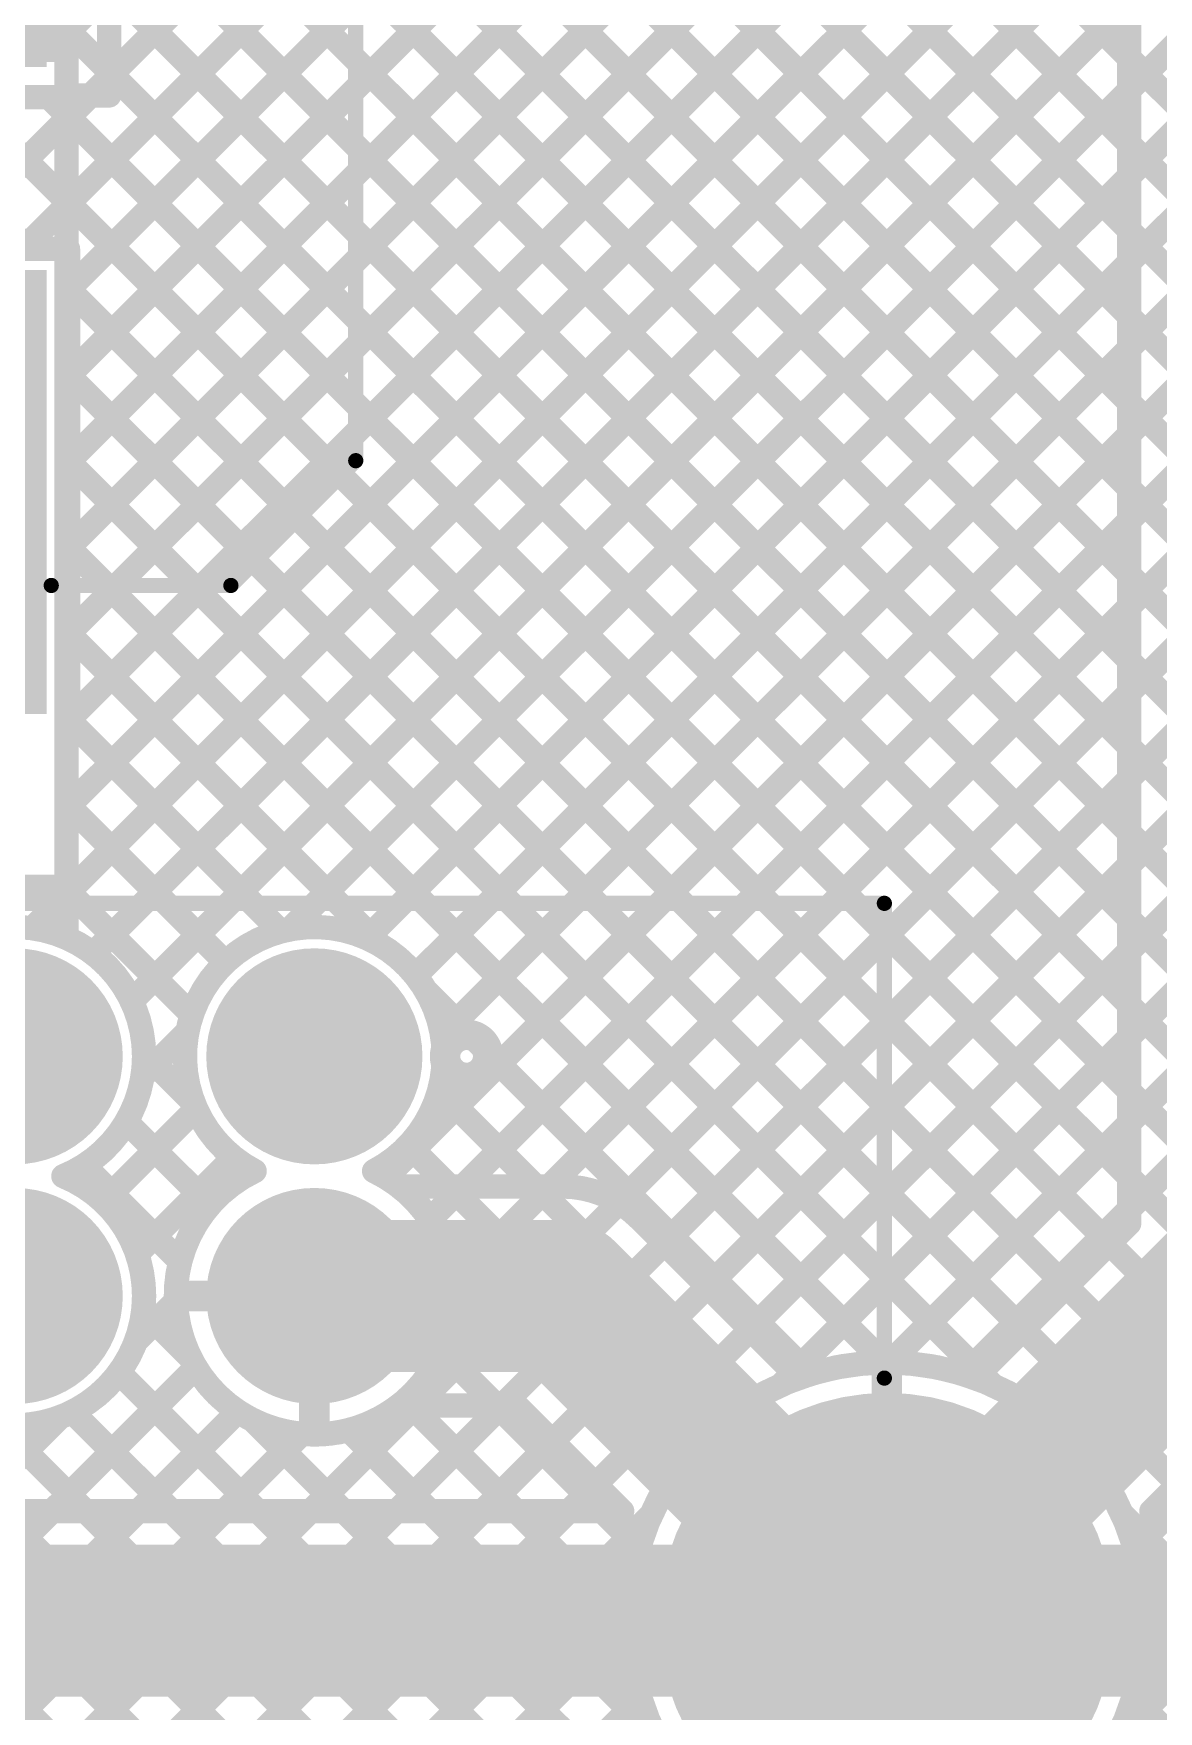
# Model space of a CAD drawing. Header units: millimetres. Extents: x 2.49 to 5.65, y 1.36 to 4.13.
# Drawn here: x 4.839 to 5.209, y 1.753 to 2.304 of the extents above; entities that cross this region are included whole.
import ezdxf

# ---------------------------------------------------------------- set-up
doc = ezdxf.new("R2010")
doc.units = ezdxf.units.MM
doc.header["$MEASUREMENT"] = 0
for name, color, linetype in [('BottomLayer', 5, 'Continuous'), ('BottomSolder', 6, 'Continuous'), ('MultiLayer', 9, 'Continuous'), ('PadHoleLayer', 156, 'Continuous'), ('TopLayer', 1, 'Continuous'), ('TopOverlay', 2, 'Continuous'), ('TopPaste', 8, 'Continuous'), ('TopSolder', 216, 'Continuous')]:
    doc.layers.add(name, color=color, linetype=linetype)

# ---------------------------------------------------------------- blocks, each defined once
blk = doc.blocks.new('U241_041N_1BR85_1_3')
at = {"layer": 'BottomLayer'}
for points, const_width in [([(-0.06496, 0.09272, 1), (-0.03346, 0.09272, 1)], 0.0315), ([(0.03346, 0.09272, 1), (0.06496, 0.09272, 1)], 0.0315), ([(-0.06496, 0.01398, 1), (-0.03346, 0.01398, 1)], 0.0315), ([(0.03346, 0.01398, 1), (0.06496, 0.01398, 1)], 0.0315), ([(0.20177, -0.09272, 1), (0.27264, -0.09272, 1)], 0.07087)]:
    blk.add_lwpolyline(points, format="xyb", close=True, dxfattribs=dict(at, const_width=const_width))
at = {"layer": 'BottomSolder'}
for points, const_width in [([(-0.06696, 0.09272, 1), (-0.03146, 0.09272, 1)], 0.0355), ([(0.03146, 0.09272, 1), (0.06696, 0.09272, 1)], 0.0355), ([(-0.06696, 0.01398, 1), (-0.03146, 0.01398, 1)], 0.0355), ([(0.03146, 0.01398, 1), (0.06696, 0.01398, 1)], 0.0355), ([(0.19977, -0.09272, 1), (0.27464, -0.09272, 1)], 0.07487)]:
    blk.add_lwpolyline(points, format="xyb", close=True, dxfattribs=dict(at, const_width=const_width))
at = {"layer": 'MultiLayer'}
for points, const_width in [([(-0.06496, 0.09272, 1), (-0.03346, 0.09272, 1)], 0.0315), ([(0.03346, 0.09272, 1), (0.06496, 0.09272, 1)], 0.0315), ([(-0.06496, 0.01398, 1), (-0.03346, 0.01398, 1)], 0.0315), ([(0.03346, 0.01398, 1), (0.06496, 0.01398, 1)], 0.0315), ([(0.20177, -0.09272, 1), (0.27264, -0.09272, 1)], 0.07087)]:
    blk.add_lwpolyline(points, format="xyb", close=True, dxfattribs=dict(at, const_width=const_width))
at = {"layer": 'PadHoleLayer'}
for points, const_width in [([(-0.05827, 0.09272, 1), (-0.04016, 0.09272, 1)], 0.01811), ([(0.04016, 0.09272, 1), (0.05827, 0.09272, 1)], 0.01811), ([(-0.05827, 0.01398, 1), (-0.04016, 0.01398, 1)], 0.01811), ([(0.04016, 0.01398, 1), (0.05827, 0.01398, 1)], 0.01811), ([(0.21457, -0.09272, 1), (0.25984, -0.09272, 1)], 0.04528)]:
    blk.add_lwpolyline(points, format="xyb", close=True, dxfattribs=dict(at, const_width=const_width))
at = {"layer": 'TopLayer'}
for points, const_width in [([(-0.06496, 0.09272, 1), (-0.03346, 0.09272, 1)], 0.0315), ([(0.03346, 0.09272, 1), (0.06496, 0.09272, 1)], 0.0315), ([(-0.06496, 0.01398, 1), (-0.03346, 0.01398, 1)], 0.0315), ([(0.03346, 0.01398, 1), (0.06496, 0.01398, 1)], 0.0315), ([(0.20177, -0.09272, 1), (0.27264, -0.09272, 1)], 0.07087)]:
    blk.add_lwpolyline(points, format="xyb", close=True, dxfattribs=dict(at, const_width=const_width))
at = {"layer": 'TopOverlay', "const_width": 0.005}
for points in [[(-0.238, 0.143), (0.23641, 0.143)], [(0.23641, -0.013), (0.23641, 0.143)]]:
    blk.add_lwpolyline(points, dxfattribs=at)
at = {"layer": 'TopOverlay'}
for points, const_width in [([(0.23516, 0.143, 1), (0.23766, 0.143, 1)], 0.0025), ([(0.23516, 0.143, 1), (0.23766, 0.143, 1)], 0.0025), ([(0.10628, 0.09272, 1), (0.09214, 0.09272, 1)], 0.01), ([(0.08964, 0.09272, 1), (0.09464, 0.09272, 1)], 0.005), ([(0.10378, 0.09272, 1), (0.10878, 0.09272, 1)], 0.005), ([(0.23516, -0.013, 1), (0.23766, -0.013, 1)], 0.0025)]:
    blk.add_lwpolyline(points, format="xyb", close=True, dxfattribs=dict(at, const_width=const_width))
at = {"layer": 'TopSolder'}
for points, const_width in [([(-0.06696, 0.09272, 1), (-0.03146, 0.09272, 1)], 0.0355), ([(0.03146, 0.09272, 1), (0.06696, 0.09272, 1)], 0.0355), ([(-0.06696, 0.01398, 1), (-0.03146, 0.01398, 1)], 0.0355), ([(0.03146, 0.01398, 1), (0.06696, 0.01398, 1)], 0.0355), ([(0.19977, -0.09272, 1), (0.27464, -0.09272, 1)], 0.07487)]:
    blk.add_lwpolyline(points, format="xyb", close=True, dxfattribs=dict(at, const_width=const_width))
blk = doc.blocks.new('UWX1H100MCL1GB_108')
at = {"layer": 'TopLayer'}
for points in [[(-0.1752, -0.0315), (-0.0374, -0.0315), (-0.1752, 0.0315), (-0.0374, 0.0315)], [(0.0374, -0.0315), (0.1752, -0.0315), (0.0374, 0.0315), (0.1752, 0.0315)]]:
    blk.add_solid(points, dxfattribs=at)
at = {"layer": 'TopOverlay', "const_width": 0.005}
for points in [[(-0.096, 0.137), (-0.137, 0.096)], [(-0.096, 0.137), (0.14, 0.137)], [(0.14, 0.137), (0.14, 0.037)], [(-0.137, 0.096), (-0.137, 0.037)], [(-0.159, 0.063), (-0.159, 0.04)], [(-0.169, 0.051), (-0.148, 0.051)], [(-0.137, -0.037), (-0.137, -0.096)], [(0.14, -0.037), (0.14, -0.137)], [(-0.137, -0.096), (-0.096, -0.137)], [(-0.096, -0.137), (0.14, -0.137)]]:
    blk.add_lwpolyline(points, dxfattribs=at)
at = {"layer": 'TopOverlay', "const_width": 0.0025}
for points in [[(-0.09725, 0.137, 1), (-0.09475, 0.137, 1)], [(-0.09725, 0.137, 1), (-0.09475, 0.137, 1)], [(0.13875, 0.137, 1), (0.14125, 0.137, 1)], [(0.13875, 0.137, 1), (0.14125, 0.137, 1)], [(-0.13825, 0.096, 1), (-0.13575, 0.096, 1)], [(-0.13825, 0.096, 1), (-0.13575, 0.096, 1)], [(-0.16025, 0.063, 1), (-0.15775, 0.063, 1)], [(-0.17025, 0.051, 1), (-0.16775, 0.051, 1)], [(-0.14925, 0.051, 1), (-0.14675, 0.051, 1)], [(-0.16025, 0.04, 1), (-0.15775, 0.04, 1)], [(-0.13825, 0.037, 1), (-0.13575, 0.037, 1)], [(0.13875, 0.037, 1), (0.14125, 0.037, 1)], [(-0.13825, -0.037, 1), (-0.13575, -0.037, 1)], [(0.13875, -0.037, 1), (0.14125, -0.037, 1)], [(-0.13825, -0.096, 1), (-0.13575, -0.096, 1)], [(-0.13825, -0.096, 1), (-0.13575, -0.096, 1)], [(-0.09725, -0.137, 1), (-0.09475, -0.137, 1)], [(-0.09725, -0.137, 1), (-0.09475, -0.137, 1)], [(0.13875, -0.137, 1), (0.14125, -0.137, 1)], [(0.13875, -0.137, 1), (0.14125, -0.137, 1)]]:
    blk.add_lwpolyline(points, format="xyb", close=True, dxfattribs=at)
at = {"layer": 'TopPaste'}
for points in [[(-0.1752, -0.0315), (-0.0374, -0.0315), (-0.1752, 0.0315), (-0.0374, 0.0315)], [(0.0374, -0.0315), (0.1752, -0.0315), (0.0374, 0.0315), (0.1752, 0.0315)]]:
    blk.add_solid(points, dxfattribs=at)
at = {"layer": 'TopSolder'}
for points in [[(-0.1792, -0.0355), (-0.0334, -0.0355), (-0.1792, 0.0355), (-0.0334, 0.0355)], [(0.0334, -0.0355), (0.1792, -0.0355), (0.0334, 0.0355), (0.1792, 0.0355)]]:
    blk.add_solid(points, dxfattribs=at)

msp = doc.modelspace()

# ---------------------------------------------------------------- linework, layer by layer
at = {"layer": 'BottomLayer'}
for points, const_width in [([(4.84999, 2.00723), (4.84999, 2.97079)], 0.008), ([(4.87142, 1.98642), (5.577, 2.692)], 0.008), ([(4.92327, 2.00999), (5.577, 2.66372)], 0.008), ([(4.84999, 2.64534), (5.577, 1.91833)], 0.008), ([(4.94868, 2.00711), (5.577, 2.63543)], 0.008), ([(4.84999, 2.30441), (5.16795, 2.62237)], 0.008), ([(4.84999, 2.27612), (5.19624, 2.62237)], 0.008), ([(4.84999, 2.61706), (5.577, 1.89005)], 0.008), ([(4.96463, 1.99478), (5.577, 2.60715)], 0.008), ([(4.84999, 2.58877), (5.577, 1.86176)], 0.008), ([(4.97334, 1.97521), (5.577, 2.57887)], 0.008), ([(4.84999, 2.56049), (5.577, 1.83348)], 0.008), ([(4.84999, 2.24784), (5.15474, 2.55259)], 0.008), ([(4.95492, 1.9285), (5.577, 2.55058)], 0.008), ([(4.84999, 2.5322), (5.577, 1.8052)], 0.008), ([(4.96936, 1.91465), (5.577, 2.5223)], 0.008), ([(4.84999, 2.21955), (5.15029, 2.51985)], 0.008), ([(4.84999, 2.50392), (5.577, 1.77691)], 0.008), ([(4.84999, 2.19127), (5.1551, 2.49638)], 0.008), ([(4.97672, 1.89373), (5.577, 2.49401)], 0.008), ([(4.85877, 2.00206), (5.34718, 2.49047)], 0.008), ([(4.84999, 2.16298), (5.16461, 2.4776)], 0.008), ([(4.84999, 2.47563), (5.577, 1.74863)], 0.008), ([(4.56127, 1.45), (5.577, 2.46573)], 0.008), ([(4.84999, 2.1347), (5.17769, 2.4624)], 0.008), ([(4.84999, 2.02156), (5.28448, 2.45605)], 0.008), ([(4.84999, 2.10642), (5.19417, 2.4506)], 0.008), ([(4.84999, 2.44735), (5.577, 1.72034)], 0.008), ([(4.84999, 2.07813), (5.21451, 2.44265)], 0.008), ([(4.84999, 2.04985), (5.24045, 2.44031)], 0.008), ([(4.58956, 1.45), (5.577, 2.43744)], 0.008), ([(4.84999, 2.41907), (5.577, 1.69206)], 0.008), ([(4.61784, 1.45), (5.577, 2.40916)], 0.008), ([(4.84999, 2.39078), (5.577, 1.66377)], 0.008), ([(4.64612, 1.45), (5.577, 2.38088)], 0.008), ([(4.84999, 2.3625), (5.577, 1.63549)], 0.008), ([(5.0847, 1.86029), (5.577, 2.35259)], 0.008), ([(4.84999, 2.33421), (5.56973, 1.61447)], 0.008), ([(5.1204, 1.86771), (5.577, 2.32431)], 0.008), ([(4.84999, 2.30593), (5.5376, 1.61832)], 0.008), ([(5.1448, 1.86382), (5.577, 2.29602)], 0.008), ([(4.84999, 2.27764), (5.5114, 1.61624)], 0.008), ([(5.1642, 1.85493), (5.577, 2.26774)], 0.008), ([(4.84999, 2.24936), (5.48888, 1.61047)], 0.008), ([(5.17991, 1.84236), (5.577, 2.23945)], 0.008), ([(4.84999, 2.22108), (5.46913, 1.60194)], 0.008), ([(5.19224, 1.82641), (5.577, 2.21117)], 0.008), ([(4.84999, 2.19279), (5.45165, 1.59113)], 0.008), ([(5.20085, 1.80673), (5.577, 2.18289)], 0.008), ([(4.84999, 2.16451), (5.15429, 1.86021)], 0.008), ([(5.20427, 1.78187), (5.577, 2.1546)], 0.008), ([(4.84999, 2.13623), (5.11851, 1.86771)], 0.008), ([(5.19505, 1.74437), (5.577, 2.12632)], 0.008), ([(4.84999, 2.10794), (4.95311, 2.00482)], 0.008), ([(4.541, 2.10581), (5.19681, 1.45)], 0.008), ([(4.541, 2.07752), (5.16852, 1.45)], 0.008), ([(4.84999, 2.07966), (4.92034, 2.00931)], 0.008), ([(4.541, 2.04924), (5.14024, 1.45)], 0.008), ([(4.84999, 2.05137), (4.90221, 1.99915)], 0.008), ([(4.84999, 2.02309), (4.89117, 1.98191)], 0.008), ([(4.96796, 1.98998), (5.09409, 1.86385)], 0.008), ([(4.87497, 1.96169), (4.88971, 1.97643)], 0.008), ([(4.87548, 1.96932), (4.89174, 1.95305)], 0.008), ([(4.97244, 1.9572), (5.07468, 1.85497)], 0.008), ([(4.86208, 1.92052), (4.89258, 1.95102)], 0.008), ([(4.86968, 1.94683), (4.8971, 1.91941)], 0.008), ([(4.96229, 1.93908), (5.05896, 1.84241)], 0.008), ([(4.8558, 1.93242), (4.88736, 1.90087)], 0.008), ([(4.87319, 1.90334), (4.90491, 1.93506)], 0.008), ([(4.97634, 1.89674), (5.04661, 1.82647)], 0.008), ([(4.8728, 1.87467), (4.88595, 1.88782)], 0.008), ([(4.88992, 1.88954), (4.93142, 1.88954)], 0.01), ([(4.93142, 1.88954), (4.97291, 1.88954)], 0.01), ([(4.93142, 1.84804), (4.93142, 1.88954)], 0.01), ([(4.87521, 1.88473), (4.8907, 1.86925)], 0.008), ([(4.97322, 1.87158), (5.03799, 1.8068)], 0.008), ([(4.47642, 1.45), (4.89246, 1.86604)], 0.008), ([(4.86726, 1.8644), (5.28166, 1.45)], 0.008), ([(5.11941, 1.78285), (5.11941, 1.86371)], 0.01), ([(4.96129, 1.85522), (5.03455, 1.78196)], 0.008), ([(4.44813, 1.45), (4.84787, 1.84973)], 0.008), ([(4.5047, 1.45), (4.9063, 1.8516)], 0.008), ([(4.8519, 1.85148), (5.25338, 1.45)], 0.008), ([(4.91112, 1.84882), (5.30994, 1.45)], 0.008), ([(4.53299, 1.45), (4.92722, 1.84424)], 0.008), ([(4.82772, 1.84737), (5.22509, 1.45)], 0.008), ([(4.94275, 1.84548), (5.04367, 1.74456)], 0.008), ([(4.67441, 1.45), (5.04197, 1.81756)], 0.008), ([(5.19678, 1.81773), (5.43622, 1.57828)], 0.008), ([(5.03854, 1.78285), (5.11941, 1.78285)], 0.01), ([(5.11941, 1.70198), (5.11941, 1.78285)], 0.01), ([(5.11941, 1.78285), (5.20028, 1.78285)], 0.01), ([(4.70269, 1.45), (5.03455, 1.78186)], 0.008), ([(5.20427, 1.78195), (5.42274, 1.56347)], 0.008), ([(4.73098, 1.45), (5.03843, 1.75745)], 0.008), ([(5.20041, 1.75752), (5.41127, 1.54666)], 0.008)]:
    msp.add_lwpolyline(points, dxfattribs=dict(at, const_width=const_width))
for points, const_width in [([(4.84799, 2.30593, 1), (4.85199, 2.30593, 1)], 0.004), ([(4.84799, 2.30441, 1), (4.85199, 2.30441, 1)], 0.004), ([(4.84799, 2.27764, 1), (4.85199, 2.27764, 1)], 0.004), ([(4.84799, 2.27612, 1), (4.85199, 2.27612, 1)], 0.004), ([(4.84799, 2.24936, 1), (4.85199, 2.24936, 1)], 0.004), ([(4.84799, 2.24784, 1), (4.85199, 2.24784, 1)], 0.004), ([(4.84799, 2.22108, 1), (4.85199, 2.22108, 1)], 0.004), ([(4.84799, 2.21955, 1), (4.85199, 2.21955, 1)], 0.004), ([(4.84799, 2.19279, 1), (4.85199, 2.19279, 1)], 0.004), ([(4.84799, 2.19127, 1), (4.85199, 2.19127, 1)], 0.004), ([(4.84799, 2.16451, 1), (4.85199, 2.16451, 1)], 0.004), ([(4.84799, 2.16298, 1), (4.85199, 2.16298, 1)], 0.004), ([(4.84799, 2.13623, 1), (4.85199, 2.13623, 1)], 0.004), ([(4.84799, 2.1347, 1), (4.85199, 2.1347, 1)], 0.004), ([(4.84799, 2.10794, 1), (4.85199, 2.10794, 1)], 0.004), ([(4.84799, 2.10642, 1), (4.85199, 2.10642, 1)], 0.004), ([(4.84799, 2.07966, 1), (4.85199, 2.07966, 1)], 0.004), ([(4.84799, 2.07813, 1), (4.85199, 2.07813, 1)], 0.004), ([(4.84799, 2.05137, 1), (4.85199, 2.05137, 1)], 0.004), ([(4.84799, 2.04985, 1), (4.85199, 2.04985, 1)], 0.004), ([(4.84799, 2.02309, 1), (4.85199, 2.02309, 1)], 0.004), ([(4.84799, 2.02156, 1), (4.85199, 2.02156, 1)], 0.004), ([(4.91834, 2.00931, 1), (4.92234, 2.00931, 1)], 0.004), ([(4.92127, 2.00999, 1), (4.92527, 2.00999, 1)], 0.004), ([(4.84799, 2.00723, 1), (4.85199, 2.00723, 1)], 0.004), ([(4.84799, 2.00723, 1), (4.85199, 2.00723, 1)], 0.004), ([(4.94668, 2.00711, 1), (4.95068, 2.00711, 1)], 0.004), ([(4.95111, 2.00482, 1), (4.95511, 2.00482, 1)], 0.004), ([(4.85677, 2.00206, 1), (4.86077, 2.00206, 1)], 0.004), ([(4.90021, 1.99915, 1), (4.90421, 1.99915, 1)], 0.004), ([(4.96263, 1.99478, 1), (4.96663, 1.99478, 1)], 0.004), ([(4.86942, 1.98642, 1), (4.87342, 1.98642, 1)], 0.004), ([(4.96596, 1.98998, 1), (4.96996, 1.98998, 1)], 0.004), ([(4.88917, 1.98191, 1), (4.89317, 1.98191, 1)], 0.004), ([(4.88771, 1.97643, 1), (4.89171, 1.97643, 1)], 0.004), ([(4.97134, 1.97521, 1), (4.97534, 1.97521, 1)], 0.004), ([(4.87348, 1.96932, 1), (4.87748, 1.96932, 1)], 0.004), ([(4.87349, 1.96828, 1), (4.87749, 1.96828, 1)], 0.004), ([(4.87349, 1.96828, 1), (4.87749, 1.96828, 1)], 0.004), ([(4.97191, 1.96828, 1), (4.97591, 1.96828, 1)], 0.004), ([(4.97191, 1.96828, 1), (4.97591, 1.96828, 1)], 0.004), ([(4.87297, 1.96169, 1), (4.87697, 1.96169, 1)], 0.004), ([(4.97044, 1.9572, 1), (4.97444, 1.9572, 1)], 0.004), ([(4.88974, 1.95305, 1), (4.89374, 1.95305, 1)], 0.004), ([(4.89058, 1.95102, 1), (4.89458, 1.95102, 1)], 0.004), ([(4.86768, 1.94683, 1), (4.87168, 1.94683, 1)], 0.004), ([(4.96029, 1.93908, 1), (4.96429, 1.93908, 1)], 0.004), ([(4.8538, 1.93242, 1), (4.8578, 1.93242, 1)], 0.004), ([(4.90291, 1.93506, 1), (4.90691, 1.93506, 1)], 0.004), ([(4.84699, 1.92891, 1), (4.85099, 1.92891, 1)], 0.004), ([(4.84699, 1.92891, 1), (4.85099, 1.92891, 1)], 0.004), ([(4.90979, 1.93059, 1), (4.91379, 1.93059, 1)], 0.004), ([(4.90979, 1.93059, 1), (4.91379, 1.93059, 1)], 0.004), ([(4.94904, 1.93059, 1), (4.95304, 1.93059, 1)], 0.004), ([(4.94904, 1.93059, 1), (4.95304, 1.93059, 1)], 0.004), ([(4.95292, 1.9285, 1), (4.95692, 1.9285, 1)], 0.004), ([(4.86008, 1.92052, 1), (4.86408, 1.92052, 1)], 0.004), ([(4.8951, 1.91941, 1), (4.8991, 1.91941, 1)], 0.004), ([(4.96736, 1.91465, 1), (4.97135, 1.91465, 1)], 0.004), ([(4.87119, 1.90334, 1), (4.87519, 1.90334, 1)], 0.004), ([(4.88536, 1.90087, 1), (4.88936, 1.90087, 1)], 0.004), ([(4.97434, 1.89674, 1), (4.97834, 1.89674, 1)], 0.004), ([(4.97472, 1.89373, 1), (4.97872, 1.89373, 1)], 0.004), ([(4.87349, 1.88954, 1), (4.87749, 1.88954, 1)], 0.004), ([(4.87349, 1.88954, 1), (4.87749, 1.88954, 1)], 0.004), ([(4.88395, 1.88782, 1), (4.88795, 1.88782, 1)], 0.004), ([(4.88742, 1.88954, 1), (4.89242, 1.88954, 1)], 0.005), ([(4.92892, 1.88954, 1), (4.93392, 1.88954, 1)], 0.005), ([(4.92892, 1.88954, 1), (4.93392, 1.88954, 1)], 0.005), ([(4.92892, 1.88954, 1), (4.93392, 1.88954, 1)], 0.005), ([(4.97041, 1.88954, 1), (4.97541, 1.88954, 1)], 0.005), ([(4.97491, 1.88954, 1), (4.97891, 1.88954, 1)], 0.004), ([(4.97491, 1.88954, 1), (4.97891, 1.88954, 1)], 0.004), ([(4.87322, 1.88473, 1), (4.87721, 1.88473, 1)], 0.004), ([(4.8708, 1.87467, 1), (4.8748, 1.87467, 1)], 0.004), ([(4.97122, 1.87158, 1), (4.97522, 1.87158, 1)], 0.004), ([(4.8887, 1.86925, 1), (4.8927, 1.86925, 1)], 0.004), ([(4.89046, 1.86604, 1), (4.89446, 1.86604, 1)], 0.004), ([(5.20428, 1.78285, 1), (5.03454, 1.78285, 1)], 0.008), ([(5.11651, 1.86771, 1), (5.12051, 1.86771, 1)], 0.004), ([(5.1184, 1.86771, 1), (5.1224, 1.86771, 1)], 0.004), ([(4.86526, 1.8644, 1), (4.86926, 1.8644, 1)], 0.004), ([(5.0827, 1.86029, 1), (5.0867, 1.86029, 1)], 0.004), ([(5.09209, 1.86385, 1), (5.09609, 1.86385, 1)], 0.004), ([(5.11691, 1.86371, 1), (5.12191, 1.86371, 1)], 0.005), ([(5.1428, 1.86382, 1), (5.1468, 1.86382, 1)], 0.004), ([(5.15229, 1.86021, 1), (5.15629, 1.86021, 1)], 0.004), ([(4.95929, 1.85522, 1), (4.96329, 1.85522, 1)], 0.004), ([(5.07268, 1.85497, 1), (5.07668, 1.85497, 1)], 0.004), ([(5.1622, 1.85493, 1), (5.1662, 1.85493, 1)], 0.004), ([(4.84587, 1.84973, 1), (4.84987, 1.84973, 1)], 0.004), ([(4.8499, 1.85148, 1), (4.8539, 1.85148, 1)], 0.004), ([(4.9043, 1.8516, 1), (4.90831, 1.8516, 1)], 0.004), ([(4.90912, 1.84882, 1), (4.91312, 1.84882, 1)], 0.004), ([(4.92892, 1.84804, 1), (4.93392, 1.84804, 1)], 0.005), ([(4.92522, 1.84424, 1), (4.92922, 1.84424, 1)], 0.004), ([(4.94075, 1.84548, 1), (4.94475, 1.84548, 1)], 0.004), ([(5.05696, 1.84241, 1), (5.06096, 1.84241, 1)], 0.004), ([(5.17791, 1.84236, 1), (5.18191, 1.84236, 1)], 0.004), ([(5.04461, 1.82647, 1), (5.04861, 1.82647, 1)], 0.004), ([(5.19024, 1.82641, 1), (5.19424, 1.82641, 1)], 0.004), ([(5.03997, 1.81756, 1), (5.04397, 1.81756, 1)], 0.004), ([(5.19478, 1.81773, 1), (5.19878, 1.81773, 1)], 0.004), ([(5.03599, 1.8068, 1), (5.03999, 1.8068, 1)], 0.004), ([(5.19885, 1.80673, 1), (5.20285, 1.80673, 1)], 0.004), ([(5.03254, 1.78285, 1), (5.03654, 1.78285, 1)], 0.004), ([(5.03604, 1.78285, 1), (5.04104, 1.78285, 1)], 0.005), ([(5.11691, 1.78285, 1), (5.12191, 1.78285, 1)], 0.005), ([(5.11691, 1.78285, 1), (5.12191, 1.78285, 1)], 0.005), ([(5.11691, 1.78285, 1), (5.12191, 1.78285, 1)], 0.005), ([(5.11691, 1.78285, 1), (5.12191, 1.78285, 1)], 0.005), ([(5.19778, 1.78285, 1), (5.20278, 1.78285, 1)], 0.005), ([(5.20228, 1.78285, 1), (5.20628, 1.78285, 1)], 0.004), ([(5.03255, 1.78196, 1), (5.03655, 1.78196, 1)], 0.004), ([(5.03255, 1.78186, 1), (5.03655, 1.78186, 1)], 0.004), ([(5.20227, 1.78195, 1), (5.20627, 1.78195, 1)], 0.004), ([(5.20227, 1.78187, 1), (5.20627, 1.78187, 1)], 0.004), ([(5.03643, 1.75745, 1), (5.04043, 1.75745, 1)], 0.004), ([(5.19841, 1.75752, 1), (5.20241, 1.75752, 1)], 0.004)]:
    msp.add_lwpolyline(points, format="xyb", close=True, dxfattribs=dict(at, const_width=const_width))
at = {"layer": 'BottomLayer', "const_width": 0.008}
for points in [[(4.91179, 1.93059, -1.776492), (4.97391, 1.96828)], [(4.84999, 2.00723, -0.298206), (4.87549, 1.96828)], [(4.87549, 1.96828, -0.305189), (4.84899, 1.92891)], [(4.97391, 1.96828, -0.279666), (4.95104, 1.93059)], [(4.84899, 1.92891, -0.305189), (4.87549, 1.88954)], [(4.97691, 1.88954, -1.812396), (4.91179, 1.93059)], [(4.95104, 1.93059, -0.288863), (4.97691, 1.88954)], [(4.87549, 1.88954, -1.206856), (4.79343, 1.90506)]]:
    msp.add_lwpolyline(points, format="xyb", dxfattribs=at)
at = {"layer": 'TopLayer'}
for points, const_width in [([(4.864, 2.29013), (5.577, 3.00313)], 0.008), ([(4.55398, 2.8565), (5.199, 2.21148)], 0.008), ([(4.58226, 2.8565), (5.199, 2.23976)], 0.008), ([(4.61055, 2.8565), (5.199, 2.26805)], 0.008), ([(4.63883, 2.8565), (5.199, 2.29633)], 0.008), ([(4.83115, 2.55105), (5.199, 2.1832)], 0.008), ([(4.83575, 2.2336), (5.15474, 2.55259)], 0.008), ([(4.8315, 2.52241), (5.199, 2.15491)], 0.008), ([(4.8505, 2.22006), (5.15029, 2.51985)], 0.008), ([(4.8505, 2.19177), (5.1551, 2.49638)], 0.008), ([(4.8505, 2.16349), (5.16461, 2.4776)], 0.008), ([(4.864, 2.284), (4.864, 2.471)], 0.008), ([(4.8505, 2.1352), (5.17769, 2.4624)], 0.008), ([(4.864, 2.46163), (5.199, 2.12663)], 0.008), ([(4.8505, 2.10692), (5.19417, 2.4506)], 0.008), ([(5.199, 1.91335), (5.199, 2.44815)], 0.008), ([(4.864, 2.43334), (5.199, 2.09834)], 0.008), ([(4.8505, 2.07864), (5.199, 2.42714)], 0.008), ([(4.864, 2.40506), (5.199, 2.07006)], 0.008), ([(4.85, 2.04986), (5.199, 2.39886)], 0.008), ([(4.864, 2.37677), (5.199, 2.04177)], 0.008), ([(4.83881, 2.01038), (5.199, 2.37057)], 0.008), ([(4.864, 2.34849), (5.199, 2.01349)], 0.008), ([(4.85877, 2.00206), (5.199, 2.34229)], 0.008), ([(4.864, 2.32021), (5.199, 1.98521)], 0.008), ([(4.87142, 1.98642), (5.199, 2.314)], 0.008), ([(4.85787, 2.284), (4.864, 2.29013)], 0.008), ([(4.864, 2.29192), (5.199, 1.95692)], 0.008), ([(4.80747, 2.2336), (4.85787, 2.284)], 0.008), ([(4.8535, 2.284), (4.864, 2.284)], 0.008), ([(4.92327, 2.00999), (5.199, 2.28572)], 0.008), ([(4.7625, 2.2834), (4.8535, 2.2834)], 0.008), ([(4.78767, 2.2834), (4.83747, 2.2336)], 0.008), ([(4.81595, 2.2834), (5.1925, 1.90685)], 0.008), ([(4.84423, 2.2834), (5.199, 1.92864)], 0.008), ([(4.94868, 2.00711), (5.199, 2.25743)], 0.008), ([(4.7655, 2.2336), (4.8505, 2.2336)], 0.008), ([(4.8505, 2.0738), (4.8505, 2.2336)], 0.008), ([(4.96463, 1.99478), (5.199, 2.22915)], 0.008), ([(4.8505, 2.22057), (5.17836, 1.89271)], 0.008), ([(4.97334, 1.97521), (5.199, 2.20087)], 0.008), ([(4.8505, 2.19229), (5.16422, 1.87857)], 0.008), ([(4.95492, 1.9285), (5.199, 2.17258)], 0.008), ([(4.8505, 2.16401), (5.15008, 1.86443)], 0.008), ([(4.98024, 1.92554), (5.199, 2.1443)], 0.008), ([(4.8505, 2.13572), (5.11851, 1.86771)], 0.008), ([(5.00853, 1.92554), (5.199, 2.11601)], 0.008), ([(4.8505, 2.10744), (4.95311, 2.00482)], 0.008), ([(5.03151, 1.92024), (5.199, 2.08773)], 0.008), ([(4.8505, 2.07915), (4.92034, 2.00931)], 0.008), ([(4.85, 2.024), (4.85, 2.0738)], 0.008), ([(5.04636, 1.90681), (5.199, 2.05944)], 0.008), ([(4.85, 2.05137), (4.90221, 1.99915)], 0.008), ([(5.0605, 1.89266), (5.199, 2.03116)], 0.008), ([(4.491, 2.024), (4.85, 2.024)], 0.008), ([(4.84908, 2.024), (4.89117, 1.98191)], 0.008), ([(5.07465, 1.87852), (5.199, 2.00288)], 0.008), ([(4.96796, 1.98998), (5.09409, 1.86385)], 0.008), ([(4.87497, 1.96169), (4.88971, 1.97643)], 0.008), ([(5.08879, 1.86438), (5.199, 1.97459)], 0.008), ([(4.87548, 1.96932), (4.89174, 1.95305)], 0.008), ([(4.97244, 1.9572), (5.00411, 1.92554)], 0.008), ([(4.86208, 1.92052), (4.89258, 1.95102)], 0.008), ([(4.86968, 1.94683), (4.8971, 1.91941)], 0.008), ([(5.1204, 1.86771), (5.199, 1.94631)], 0.008), ([(4.96229, 1.93908), (4.97583, 1.92554)], 0.008), ([(4.8558, 1.93242), (4.88736, 1.90087)], 0.008), ([(4.87319, 1.90334), (4.90491, 1.93506)], 0.008), ([(4.95924, 1.92554), (5.01272, 1.92554)], 0.008), ([(5.03822, 1.91495), (5.09052, 1.86265)], 0.008), ([(5.11941, 1.78285), (5.235, 1.89844)], 0.05), ([(5.1448, 1.86382), (5.199, 1.91802)], 0.008), ([(4.93142, 1.88954), (5.01272, 1.88954)], 0.05), ([(5.01272, 1.88954), (5.11941, 1.78285)], 0.05), ([(5.1483, 1.86265), (5.199, 1.91335)], 0.008), ([(4.8728, 1.87467), (4.88595, 1.88782)], 0.008), ([(4.88992, 1.88954), (4.93142, 1.88954)], 0.01), ([(4.93142, 1.84804), (4.93142, 1.88954)], 0.01), ([(4.87521, 1.88473), (4.8907, 1.86925)], 0.008), ([(5.20632, 1.81885), (5.26041, 1.87293)], 0.008), ([(4.84527, 1.81885), (4.89246, 1.86604)], 0.008), ([(4.86726, 1.8644), (4.91281, 1.81885)], 0.008), ([(5.11941, 1.78285), (5.11941, 1.86371)], 0.01), ([(4.81698, 1.81885), (4.84787, 1.84973)], 0.008), ([(4.8519, 1.85148), (4.88453, 1.81885)], 0.008), ([(4.87355, 1.81885), (4.9063, 1.8516)], 0.008), ([(4.91112, 1.84882), (4.9411, 1.81885)], 0.008), ([(4.93012, 1.81885), (4.96481, 1.85354)], 0.008), ([(4.9584, 1.81885), (4.9931, 1.85354)], 0.008), ([(4.95924, 1.85354), (4.9978, 1.85354)], 0.008), ([(4.96297, 1.85354), (4.99767, 1.81885)], 0.008), ([(4.99126, 1.85354), (5.02595, 1.81885)], 0.008), ([(4.9978, 1.85354), (5.0325, 1.81885)], 0.008), ([(4.82772, 1.84737), (4.85624, 1.81885)], 0.008), ([(4.90183, 1.81885), (4.92722, 1.84424)], 0.008), ([(4.94275, 1.84548), (4.96938, 1.81885)], 0.008), ([(4.98669, 1.81885), (5.00959, 1.84175)], 0.008), ([(5.01497, 1.81885), (5.02373, 1.82761)], 0.008), ([(4.72185, 1.81885), (5.0325, 1.81885)], 0.008), ([(5.20632, 1.81885), (5.23076, 1.81885)], 0.008), ([(4.645, 1.78285), (5.11941, 1.78285)], 0.05), ([(5.11941, 1.78285), (5.23076, 1.78285)], 0.05), ([(5.23076, 1.78285), (5.53761, 1.476)], 0.05), ([(5.11941, 1.70198), (5.11941, 1.78285)], 0.01)]:
    msp.add_lwpolyline(points, dxfattribs=dict(at, const_width=const_width))
for points, const_width in [([(5.197, 2.29633, 1), (5.201, 2.29633, 1)], 0.004), ([(4.862, 2.29192, 1), (4.866, 2.29192, 1)], 0.004), ([(4.862, 2.29013, 1), (4.866, 2.29013, 1)], 0.004), ([(4.862, 2.29013, 1), (4.866, 2.29013, 1)], 0.004), ([(4.8515, 2.284, 1), (4.8555, 2.284, 1)], 0.004), ([(4.85587, 2.284, 1), (4.85987, 2.284, 1)], 0.004), ([(4.85587, 2.284, 1), (4.85987, 2.284, 1)], 0.004), ([(4.862, 2.284, 1), (4.866, 2.284, 1)], 0.004), ([(4.862, 2.284, 1), (4.866, 2.284, 1)], 0.004), ([(5.197, 2.28572, 1), (5.201, 2.28572, 1)], 0.004), ([(4.84223, 2.2834, 1), (4.84623, 2.2834, 1)], 0.004), ([(4.8515, 2.2834, 1), (4.8555, 2.2834, 1)], 0.004), ([(5.197, 2.26805, 1), (5.201, 2.26805, 1)], 0.004), ([(5.197, 2.25743, 1), (5.201, 2.25743, 1)], 0.004), ([(5.197, 2.23976, 1), (5.201, 2.23976, 1)], 0.004), ([(4.83375, 2.2336, 1), (4.83775, 2.2336, 1)], 0.004), ([(4.83547, 2.2336, 1), (4.83947, 2.2336, 1)], 0.004), ([(4.8485, 2.2336, 1), (4.8525, 2.2336, 1)], 0.004), ([(4.8485, 2.2336, 1), (4.8525, 2.2336, 1)], 0.004), ([(5.197, 2.22915, 1), (5.201, 2.22915, 1)], 0.004), ([(4.8485, 2.22057, 1), (4.8525, 2.22057, 1)], 0.004), ([(4.8485, 2.22006, 1), (4.8525, 2.22006, 1)], 0.004), ([(5.197, 2.21148, 1), (5.201, 2.21148, 1)], 0.004), ([(5.197, 2.20087, 1), (5.201, 2.20087, 1)], 0.004), ([(4.8485, 2.19229, 1), (4.8525, 2.19229, 1)], 0.004), ([(4.8485, 2.19177, 1), (4.8525, 2.19177, 1)], 0.004), ([(5.197, 2.1832, 1), (5.201, 2.1832, 1)], 0.004), ([(5.197, 2.17258, 1), (5.201, 2.17258, 1)], 0.004), ([(4.8485, 2.16401, 1), (4.8525, 2.16401, 1)], 0.004), ([(4.8485, 2.16349, 1), (4.8525, 2.16349, 1)], 0.004), ([(5.197, 2.15491, 1), (5.201, 2.15491, 1)], 0.004), ([(5.197, 2.1443, 1), (5.201, 2.1443, 1)], 0.004), ([(4.8485, 2.13572, 1), (4.8525, 2.13572, 1)], 0.004), ([(4.8485, 2.1352, 1), (4.8525, 2.1352, 1)], 0.004), ([(5.197, 2.12663, 1), (5.201, 2.12663, 1)], 0.004), ([(5.197, 2.11601, 1), (5.201, 2.11601, 1)], 0.004), ([(4.8485, 2.10744, 1), (4.8525, 2.10744, 1)], 0.004), ([(4.8485, 2.10692, 1), (4.8525, 2.10692, 1)], 0.004), ([(5.197, 2.09834, 1), (5.201, 2.09834, 1)], 0.004), ([(5.197, 2.08773, 1), (5.201, 2.08773, 1)], 0.004), ([(4.8485, 2.07915, 1), (4.8525, 2.07915, 1)], 0.004), ([(4.8485, 2.07864, 1), (4.8525, 2.07864, 1)], 0.004), ([(4.848, 2.0738, 1), (4.852, 2.0738, 1)], 0.004), ([(4.8485, 2.0738, 1), (4.8525, 2.0738, 1)], 0.004), ([(5.197, 2.07006, 1), (5.201, 2.07006, 1)], 0.004), ([(5.197, 2.05944, 1), (5.201, 2.05944, 1)], 0.004), ([(4.848, 2.05137, 1), (4.852, 2.05137, 1)], 0.004), ([(4.848, 2.04986, 1), (4.852, 2.04986, 1)], 0.004), ([(5.197, 2.04177, 1), (5.201, 2.04177, 1)], 0.004), ([(5.197, 2.03116, 1), (5.201, 2.03116, 1)], 0.004), ([(4.84708, 2.024, 1), (4.85108, 2.024, 1)], 0.004), ([(4.848, 2.024, 1), (4.852, 2.024, 1)], 0.004), ([(4.848, 2.024, 1), (4.852, 2.024, 1)], 0.004), ([(4.83681, 2.01038, 1), (4.84081, 2.01038, 1)], 0.004), ([(4.91834, 2.00931, 1), (4.92234, 2.00931, 1)], 0.004), ([(4.92127, 2.00999, 1), (4.92527, 2.00999, 1)], 0.004), ([(5.197, 2.01349, 1), (5.201, 2.01349, 1)], 0.004), ([(4.94668, 2.00711, 1), (4.95068, 2.00711, 1)], 0.004), ([(4.95111, 2.00482, 1), (4.95511, 2.00482, 1)], 0.004), ([(5.197, 2.00288, 1), (5.201, 2.00288, 1)], 0.004), ([(4.85677, 2.00206, 1), (4.86077, 2.00206, 1)], 0.004), ([(4.90021, 1.99915, 1), (4.90421, 1.99915, 1)], 0.004), ([(4.96263, 1.99478, 1), (4.96663, 1.99478, 1)], 0.004), ([(4.86942, 1.98642, 1), (4.87342, 1.98642, 1)], 0.004), ([(4.96596, 1.98998, 1), (4.96996, 1.98998, 1)], 0.004), ([(4.88917, 1.98191, 1), (4.89317, 1.98191, 1)], 0.004), ([(5.197, 1.98521, 1), (5.201, 1.98521, 1)], 0.004), ([(4.88771, 1.97643, 1), (4.89171, 1.97643, 1)], 0.004), ([(4.97134, 1.97521, 1), (4.97534, 1.97521, 1)], 0.004), ([(5.197, 1.97459, 1), (5.201, 1.97459, 1)], 0.004), ([(4.87348, 1.96932, 1), (4.87748, 1.96932, 1)], 0.004), ([(4.87349, 1.96828, 1), (4.87749, 1.96828, 1)], 0.004), ([(4.87349, 1.96828, 1), (4.87749, 1.96828, 1)], 0.004), ([(4.97191, 1.96828, 1), (4.97591, 1.96828, 1)], 0.004), ([(4.97191, 1.96828, 1), (4.97591, 1.96828, 1)], 0.004), ([(4.87297, 1.96169, 1), (4.87697, 1.96169, 1)], 0.004), ([(4.97044, 1.9572, 1), (4.97444, 1.9572, 1)], 0.004), ([(5.197, 1.95692, 1), (5.201, 1.95692, 1)], 0.004), ([(4.88974, 1.95305, 1), (4.89374, 1.95305, 1)], 0.004), ([(4.89058, 1.95102, 1), (4.89458, 1.95102, 1)], 0.004), ([(4.86768, 1.94683, 1), (4.87168, 1.94683, 1)], 0.004), ([(5.197, 1.94631, 1), (5.201, 1.94631, 1)], 0.004), ([(4.96029, 1.93908, 1), (4.96429, 1.93908, 1)], 0.004), ([(4.8538, 1.93242, 1), (4.8578, 1.93242, 1)], 0.004), ([(4.90291, 1.93506, 1), (4.90691, 1.93506, 1)], 0.004), ([(4.84699, 1.92891, 1), (4.85099, 1.92891, 1)], 0.004), ([(4.84699, 1.92891, 1), (4.85099, 1.92891, 1)], 0.004), ([(4.90979, 1.93059, 1), (4.91379, 1.93059, 1)], 0.004), ([(4.90979, 1.93059, 1), (4.91379, 1.93059, 1)], 0.004), ([(4.94904, 1.93059, 1), (4.95304, 1.93059, 1)], 0.004), ([(4.94904, 1.93059, 1), (4.95304, 1.93059, 1)], 0.004), ([(4.95292, 1.9285, 1), (4.95692, 1.9285, 1)], 0.004), ([(5.197, 1.92864, 1), (5.201, 1.92864, 1)], 0.004), ([(4.86008, 1.92052, 1), (4.86408, 1.92052, 1)], 0.004), ([(4.95724, 1.92554, 1), (4.96124, 1.92554, 1)], 0.004), ([(4.95724, 1.92554, 1), (4.96124, 1.92554, 1)], 0.004), ([(4.97383, 1.92554, 1), (4.97783, 1.92554, 1)], 0.004), ([(4.97824, 1.92554, 1), (4.98224, 1.92554, 1)], 0.004), ([(5.00211, 1.92554, 1), (5.00611, 1.92554, 1)], 0.004), ([(5.00653, 1.92554, 1), (5.01053, 1.92554, 1)], 0.004), ([(5.01072, 1.92554, 1), (5.01472, 1.92554, 1)], 0.004), ([(5.01072, 1.92554, 1), (5.01472, 1.92554, 1)], 0.004), ([(5.01072, 1.92554, 1), (5.01472, 1.92554, 1)], 0.004), ([(5.02951, 1.92024, 1), (5.03351, 1.92024, 1)], 0.004), ([(4.8951, 1.91941, 1), (4.8991, 1.91941, 1)], 0.004), ([(5.03617, 1.915, 1), (5.04017, 1.915, 1)], 0.004), ([(5.03622, 1.91495, 1), (5.04022, 1.91495, 1)], 0.004), ([(5.03622, 1.91495, 1), (5.04022, 1.91495, 1)], 0.004), ([(5.197, 1.91802, 1), (5.201, 1.91802, 1)], 0.004), ([(4.91892, 1.88954, 1), (4.94392, 1.88954, 1)], 0.025), ([(5.00022, 1.88954, 1), (5.02522, 1.88954, 1)], 0.025), ([(5.00022, 1.88954, 1), (5.02522, 1.88954, 1)], 0.025), ([(5.197, 1.91335, 1), (5.201, 1.91335, 1)], 0.004), ([(5.197, 1.91335, 1), (5.201, 1.91335, 1)], 0.004), ([(5.04436, 1.90681, 1), (5.04836, 1.90681, 1)], 0.004), ([(5.1905, 1.90685, 1), (5.1945, 1.90685, 1)], 0.004), ([(4.87119, 1.90334, 1), (4.87519, 1.90334, 1)], 0.004), ([(4.88536, 1.90087, 1), (4.88936, 1.90087, 1)], 0.004), ([(5.0585, 1.89266, 1), (5.0625, 1.89266, 1)], 0.004), ([(5.17636, 1.89271, 1), (5.18036, 1.89271, 1)], 0.004), ([(4.87349, 1.88954, 1), (4.87749, 1.88954, 1)], 0.004), ([(4.87349, 1.88954, 1), (4.87749, 1.88954, 1)], 0.004), ([(4.88395, 1.88782, 1), (4.88795, 1.88782, 1)], 0.004), ([(4.88742, 1.88954, 1), (4.89242, 1.88954, 1)], 0.005), ([(4.92892, 1.88954, 1), (4.93392, 1.88954, 1)], 0.005), ([(4.92892, 1.88954, 1), (4.93392, 1.88954, 1)], 0.005), ([(4.87322, 1.88473, 1), (4.87721, 1.88473, 1)], 0.004), ([(5.07265, 1.87852, 1), (5.07665, 1.87852, 1)], 0.004), ([(5.16222, 1.87857, 1), (5.16622, 1.87857, 1)], 0.004), ([(4.8708, 1.87467, 1), (4.8748, 1.87467, 1)], 0.004), ([(4.8887, 1.86925, 1), (4.8927, 1.86925, 1)], 0.004), ([(4.89046, 1.86604, 1), (4.89446, 1.86604, 1)], 0.004), ([(5.11651, 1.86771, 1), (5.12051, 1.86771, 1)], 0.004), ([(5.1184, 1.86771, 1), (5.1224, 1.86771, 1)], 0.004), ([(4.86526, 1.8644, 1), (4.86926, 1.8644, 1)], 0.004), ([(5.08679, 1.86438, 1), (5.09079, 1.86438, 1)], 0.004), ([(5.08852, 1.86265, 1), (5.09252, 1.86265, 1)], 0.004), ([(5.08852, 1.86265, 1), (5.09252, 1.86265, 1)], 0.004), ([(5.09209, 1.86385, 1), (5.09609, 1.86385, 1)], 0.004), ([(5.11691, 1.86371, 1), (5.12191, 1.86371, 1)], 0.005), ([(5.1428, 1.86382, 1), (5.1468, 1.86382, 1)], 0.004), ([(5.1463, 1.86265, 1), (5.1503, 1.86265, 1)], 0.004), ([(5.1463, 1.86265, 1), (5.1503, 1.86265, 1)], 0.004), ([(5.14808, 1.86443, 1), (5.15208, 1.86443, 1)], 0.004), ([(4.84587, 1.84973, 1), (4.84987, 1.84973, 1)], 0.004), ([(4.8499, 1.85148, 1), (4.8539, 1.85148, 1)], 0.004), ([(4.9043, 1.8516, 1), (4.90831, 1.8516, 1)], 0.004), ([(4.90912, 1.84882, 1), (4.91312, 1.84882, 1)], 0.004), ([(4.92892, 1.84804, 1), (4.93392, 1.84804, 1)], 0.005), ([(4.95724, 1.85354, 1), (4.96124, 1.85354, 1)], 0.004), ([(4.95724, 1.85354, 1), (4.96124, 1.85354, 1)], 0.004), ([(4.96097, 1.85354, 1), (4.96497, 1.85354, 1)], 0.004), ([(4.96281, 1.85354, 1), (4.96681, 1.85354, 1)], 0.004), ([(4.98926, 1.85354, 1), (4.99326, 1.85354, 1)], 0.004), ([(4.9911, 1.85354, 1), (4.9951, 1.85354, 1)], 0.004), ([(4.9958, 1.85354, 1), (4.9998, 1.85354, 1)], 0.004), ([(4.9958, 1.85354, 1), (4.9998, 1.85354, 1)], 0.004), ([(4.92522, 1.84424, 1), (4.92922, 1.84424, 1)], 0.004), ([(4.94075, 1.84548, 1), (4.94475, 1.84548, 1)], 0.004), ([(5.00759, 1.84175, 1), (5.01159, 1.84175, 1)], 0.004), ([(5.02173, 1.82761, 1), (5.02573, 1.82761, 1)], 0.004), ([(4.84327, 1.81885, 1), (4.84727, 1.81885, 1)], 0.004), ([(4.85424, 1.81885, 1), (4.85824, 1.81885, 1)], 0.004), ([(4.87155, 1.81885, 1), (4.87555, 1.81885, 1)], 0.004), ([(4.88253, 1.81885, 1), (4.88653, 1.81885, 1)], 0.004), ([(4.89983, 1.81885, 1), (4.90383, 1.81885, 1)], 0.004), ([(4.91081, 1.81885, 1), (4.91481, 1.81885, 1)], 0.004), ([(4.92812, 1.81885, 1), (4.93212, 1.81885, 1)], 0.004), ([(4.9391, 1.81885, 1), (4.9431, 1.81885, 1)], 0.004), ([(4.9564, 1.81885, 1), (4.9604, 1.81885, 1)], 0.004), ([(4.96738, 1.81885, 1), (4.97138, 1.81885, 1)], 0.004), ([(4.98469, 1.81885, 1), (4.98869, 1.81885, 1)], 0.004), ([(4.99567, 1.81885, 1), (4.99967, 1.81885, 1)], 0.004), ([(5.01297, 1.81885, 1), (5.01697, 1.81885, 1)], 0.004), ([(5.02395, 1.81885, 1), (5.02795, 1.81885, 1)], 0.004), ([(5.0305, 1.81885, 1), (5.0345, 1.81885, 1)], 0.004), ([(5.0305, 1.81885, 1), (5.0345, 1.81885, 1)], 0.004), ([(5.20432, 1.81885, 1), (5.20832, 1.81885, 1)], 0.004), ([(5.20432, 1.81885, 1), (5.20832, 1.81885, 1)], 0.004), ([(5.10691, 1.78285, 1), (5.13191, 1.78285, 1)], 0.025), ([(5.10691, 1.78285, 1), (5.13191, 1.78285, 1)], 0.025), ([(5.10691, 1.78285, 1), (5.13191, 1.78285, 1)], 0.025), ([(5.10691, 1.78285, 1), (5.13191, 1.78285, 1)], 0.025), ([(5.21826, 1.78285, 1), (5.24326, 1.78285, 1)], 0.025), ([(5.21826, 1.78285, 1), (5.24326, 1.78285, 1)], 0.025), ([(5.11691, 1.78285, 1), (5.12191, 1.78285, 1)], 0.005), ([(5.11691, 1.78285, 1), (5.12191, 1.78285, 1)], 0.005)]:
    msp.add_lwpolyline(points, format="xyb", close=True, dxfattribs=dict(at, const_width=const_width))
at = {"layer": 'TopLayer', "const_width": 0.008}
for points in [[(4.81699, 1.92891, -1.878483), (4.87549, 1.96828)], [(4.91179, 1.93059, -1.776492), (4.97391, 1.96828)], [(4.87549, 1.96828, -0.305189), (4.84899, 1.92891)], [(4.97391, 1.96828, -0.279666), (4.95104, 1.93059)], [(4.87549, 1.88954, -1.878483), (4.81699, 1.92891)], [(4.84899, 1.92891, -0.305189), (4.87549, 1.88954)], [(4.95924, 1.85354, -1.112008), (4.91179, 1.93059)], [(4.95104, 1.93059, -0.053034), (4.95924, 1.92554)], [(5.01272, 1.92554, -0.199396), (5.03822, 1.91495)], [(5.01272, 1.92554, -0.198912), (5.03817, 1.915)], [(5.09052, 1.86265, -0.175429), (5.1483, 1.86265)]]:
    msp.add_lwpolyline(points, format="xyb", dxfattribs=at)
at = {"layer": 'TopLayer'}
msp.add_solid([(4.544, 2.295), (4.853, 2.295), (4.544, 2.46), (4.853, 2.46)], dxfattribs=at)

# ---------------------------------------------------------------- block references
at = {"rotation": 90}
msp.add_blockref('UWX1H100MCL1GB_108', (4.808, 2.26), dxfattribs=at)
msp.add_blockref('U241_041N_1BR85_1_3', (4.8822, 1.87556))

doc.saveas('drawing.dxf')
